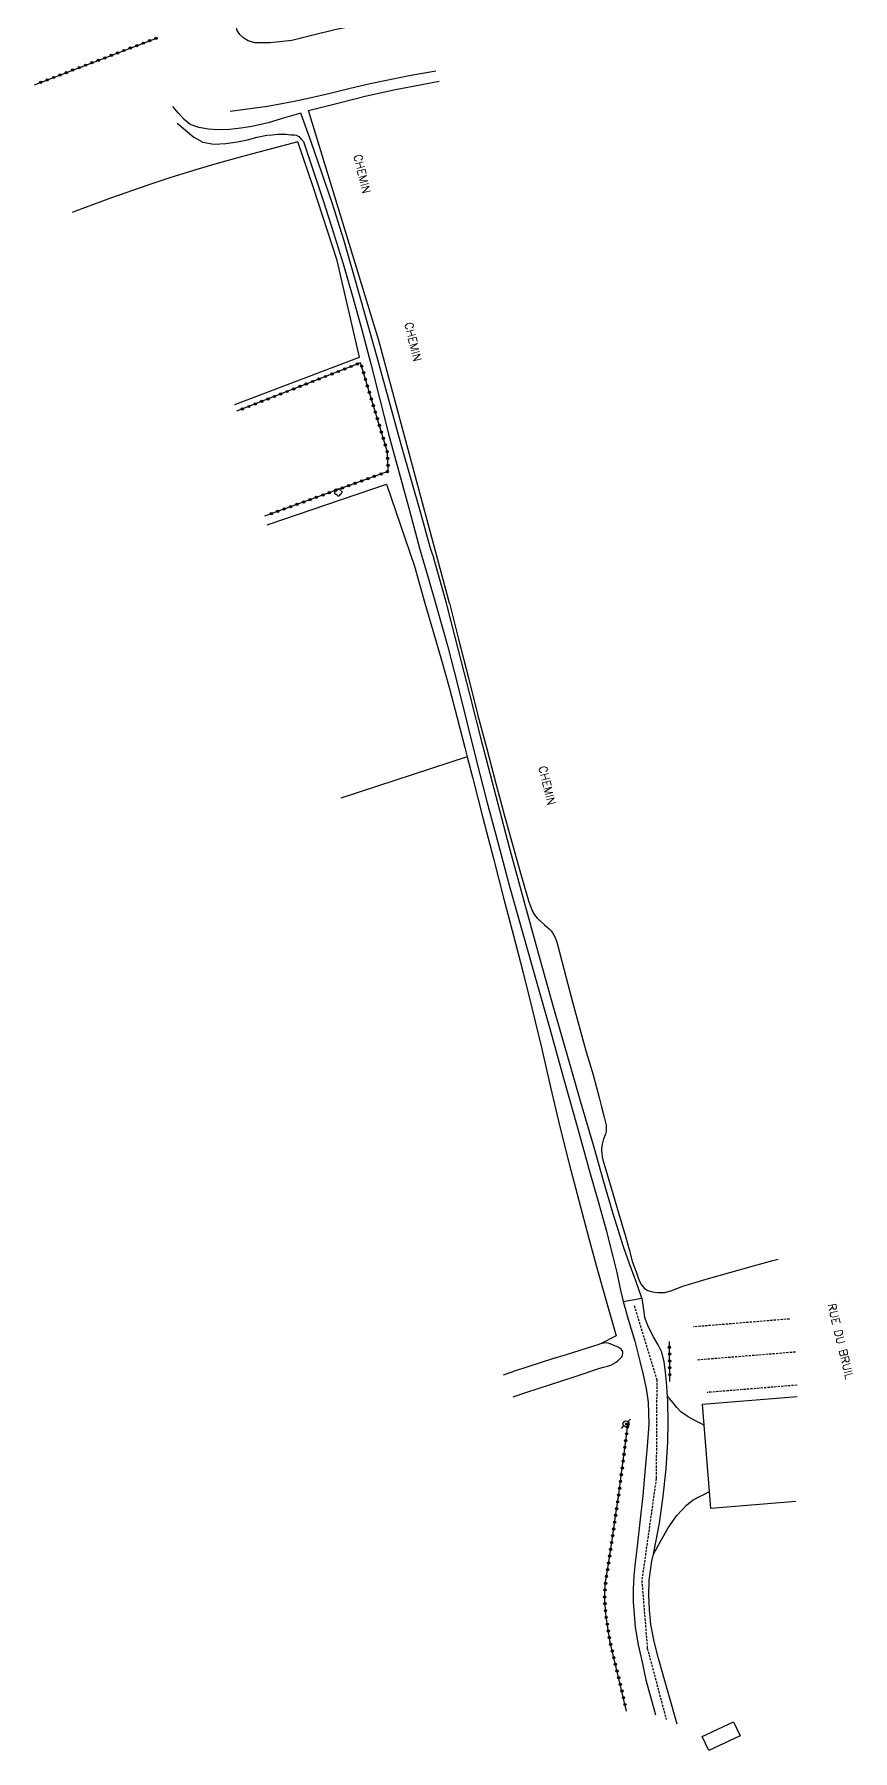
# Model space of a CAD drawing. Header units: millimetres. Extents: x 100556 to 101000, y 122048 to 123000.
# Drawn here: x 100556.1 to 100735, y 122424 to 122799.5 of the extents above; entities that cross this region are included whole.
import ezdxf

# ---------------------------------------------------------------- set-up
doc = ezdxf.new("R2010")
doc.units = ezdxf.units.MM
doc.linetypes.add('DASHED', pattern=[0.75, 0.5, -0.25])
doc.layers.get('0').update_dxf_attribs({"linetype": 'CONTINUOUS'})
for name, color, linetype in [('W0001', 6, 'DASHED'), ('W0008', 7, 'CONTINUOUS'), ('W0017', 7, 'CONTINUOUS'), ('W0071', 7, 'CONTINUOUS'), ('W0101', 7, 'CONTINUOUS'), ('W0104', 1, 'CONTINUOUS'), ('W0112', 1, 'DASHED'), ('W0300', 7, 'CONTINUOUS'), ('W0323', 7, 'CONTINUOUS'), ('W0330', 7, 'CONTINUOUS'), ('W0473', 7, 'CONTINUOUS'), ('W0510', 5, 'CONTINUOUS'), ('W0989', 7, 'CONTINUOUS')]:
    doc.layers.add(name, color=color, linetype=linetype)
doc.styles.get("Standard").update_dxf_attribs({"font": 'romans.shx', "width": 0.85})

# ---------------------------------------------------------------- blocks, each defined once
blk = doc.blocks.new('T473')
for p, q in [((-0.166667, 0.166667), (0.166667, -0.166667)), ((-0.166667, -0.166667), (0.166667, 0.166667)), ((0.500001, 0.500001), (1.000002, 1.000002)), ((-1.000002, -1.000002), (-0.500001, -0.500001))]:
    blk.add_line(p, q)
blk.add_ellipse((0, 0), major_axis=(0.471405, 0.471405), ratio=1, start_param=5.4977871438, end_param=11.780972451)
blk = doc.blocks.new('T300')
for p, q in [((-0.8, 0.51), (-0.86, 0.34)), ((-0.86, 0.34), (-0.86, 0.17)), ((-0.86, 0.17), (-0.74, 0.06)), ((-0.69, 0.63), (-0.8, 0.51)), ((-0.8, -0.06), (-0.74, 0.06)), ((-0.74, 0.06), (-0.69, 0.11)), ((-0.57, 0.69), (-0.69, 0.63)), ((-0.46, 0.69), (-0.57, 0.69)), ((-0.29, 0.63), (-0.46, 0.69)), ((-0.29, 0.63), (-0.17, 0.74)), ((-0.23, 0.57), (-0.29, 0.63)), ((-0.17, 0.74), (-0.06, 0.8)), ((-0.06, 0.8), (0.06, 0.8)), ((0.06, 0.8), (0.23, 0.74)), ((0.23, 0.74), (0.34, 0.63)), ((0.34, 0.63), (0.4, 0.51)), ((0.46, 0.46), (0.34, 0.46)), ((0.4, 0.51), (0.4, 0.46)), ((0.57, 0.4), (0.46, 0.46)), ((0.57, 0.4), (0.69, 0.29)), ((0.69, 0.29), (0.74, 0.17)), ((0.74, 0.06), (0.69, -0.17)), ((0.74, 0.17), (0.74, 0.06)), ((-0.8, -0.17), (-0.8, -0.06)), ((-0.8, -0.23), (-0.8, -0.17)), ((-0.74, -0.34), (-0.8, -0.23)), ((-0.69, -0.4), (-0.74, -0.34)), ((-0.51, -0.46), (-0.69, -0.4)), ((-0.4, -0.46), (-0.51, -0.46)), ((-0.4, -0.46), (-0.34, -0.46)), ((-0.34, -0.46), (-0.34, -0.4)), ((-0.34, -0.51), (-0.34, -0.46)), ((-0.29, -0.63), (-0.34, -0.51)), ((-0.17, -0.74), (-0.29, -0.63)), ((-0.06, -0.8), (-0.17, -0.74)), ((0.06, -0.8), (-0.06, -0.8)), ((0.17, -0.74), (0.06, -0.8)), ((0.23, -0.69), (0.17, -0.74)), ((0.29, -0.46), (0.23, -0.46)), ((0.29, -0.63), (0.23, -0.69)), ((0.46, -0.4), (0.29, -0.46)), ((0.34, -0.51), (0.29, -0.63)), ((0.34, -0.51), (0.34, -0.46)), ((0.57, -0.34), (0.46, -0.4)), ((0.63, -0.29), (0.57, -0.34)), ((0.69, -0.17), (0.63, -0.29))]:
    blk.add_line(p, q)
blk = doc.blocks.new('t323o')
at = {"color": 0, "linetype": 'Continuous'}
for radius in [0.25, 0.15]:
    blk.add_circle((0, 0), radius, dxfattribs=at)

msp = doc.modelspace()

# ---------------------------------------------------------------- linework, layer by layer
at = {"layer": 'W0001'}
msp.add_lwpolyline([(100687.25, 122521.38), (100692.2, 122505.15), (100692.07, 122483.52), (100688.92, 122461.16), (100690.13, 122446.43), (100694.26, 122430.84)], dxfattribs=at)
at = {"layer": 'W0008'}
for points in [[(100684.86, 122522.25), (100688.93, 122523), (100689.53, 122518.9)], [(100684.86, 122522.25), (100686.12, 122517.92), (100687.38, 122513.59), (100688.51, 122509.23), (100689.21, 122506.24), (100689.85, 122503.23), (100690.3, 122500.21), (100690.43, 122495.41), (100690.08, 122490.57), (100689.65, 122485.73), (100689.12, 122479.85), (100688.47, 122473.98), (100687.84, 122468.11), (100687.51, 122465.19), (100687.19, 122462.26), (100687.02, 122459.34), (100687.06, 122456.56), (100687.23, 122453.78), (100687.51, 122451.01), (100688.16, 122447.16), (100689.01, 122443.34), (100689.84, 122439.52), (100689.84, 122439.52), (100691.9, 122431.87)], [(100696.63, 122429.81), (100692.58, 122444.17), (100691.6, 122447.86), (100690.89, 122451.6), (100690.58, 122454.82), (100690.47, 122458.07), (100690.56, 122461.3), (100691.12, 122465.47), (100691.45, 122467), (100692.02, 122469.61), (100692.82, 122473.77), (100693.63, 122479.69), (100694.25, 122485.64), (100694.59, 122491.6), (100694.68, 122495.94), (100694.62, 122500.29), (100694.53, 122501.53), (100694.31, 122504.62), (100694.1, 122506.83), (100693.83, 122509.03), (100693.3, 122511.15), (100692.51, 122512.81), (100691.55, 122514.41), (100690.66, 122516.06), (100690.27, 122516.99), (100689.9, 122517.95), (100689.53, 122518.9)]]:
    msp.add_lwpolyline(points, dxfattribs=at)
at = {"layer": 'W0017'}
for points in [[(100702.56, 122495.2), (100700.8, 122496.1), (100699.04, 122497), (100697.45, 122498.12), (100696.58, 122499.06), (100695.77, 122500.1), (100694.94, 122501.1), (100694.8, 122501.25), (100694.67, 122501.39), (100694.53, 122501.53)], [(100691.45, 122467), (100693.06, 122469.89), (100694.67, 122472.78), (100696.58, 122475.44), (100697.65, 122476.65), (100698.8, 122477.79), (100700.05, 122478.8), (100701.23, 122479.49), (100702.49, 122480.08), (100703.74, 122480.67)]]:
    msp.add_lwpolyline(points, dxfattribs=at)
at = {"layer": 'W0071'}
for points in [[(100642.69, 122687.3), (100640.58, 122694.67), (100638.48, 122702.04), (100636.39, 122709.41), (100633.75, 122718.99), (100631.13, 122728.56), (100628.45, 122738.12), (100626.12, 122746.31), (100623.75, 122754.49), (100621.22, 122762.61), (100619, 122769.17), (100616.68, 122775.69), (100614.36, 122782.21), (100610.82, 122781.15), (100607.27, 122780.09), (100603.69, 122779.28), (100601.23, 122778.89), (100598.76, 122778.61), (100596.29, 122778.59), (100594.2, 122778.73), (100592.11, 122779.05), (100590.22, 122779.74), (100588.84, 122780.84), (100587.61, 122782.24), (100586.38, 122783.63)], [(100587.34, 122780.04), (100589.16, 122778.49), (100590.99, 122776.94), (100592.96, 122775.85), (100595.39, 122775.45), (100597.99, 122775.57), (100600.56, 122775.9), (100602.69, 122776.34), (100604.81, 122776.92), (100606.94, 122777.36), (100608.13, 122777.5), (100609.33, 122777.59), (100610.52, 122777.6), (100611.07, 122777.58), (100611.62, 122777.53), (100612.16, 122777.49), (100612.58, 122777.49), (100612.99, 122777.48), (100613.38, 122777.41), (100613.95, 122777.07), (100614.44, 122776.54), (100614.93, 122776.01), (100617.13, 122769.44), (100619.34, 122762.87), (100621.46, 122756.27), (100623.6, 122749.25), (100625.66, 122742.2), (100627.64, 122735.13), (100629.7, 122727.35), (100631.66, 122719.54), (100633.65, 122711.75), (100635.87, 122703.5), (100638.11, 122695.27), (100640.36, 122687.04)], [(100640.36, 122687.04), (100642.43, 122679.85), (100643.83, 122675)], [(100646.2, 122675), (100643.68, 122684.03), (100643.35, 122685.12), (100643.02, 122686.21), (100642.69, 122687.3)], [(100643.83, 122675), (100644.5, 122672.66), (100646.5, 122665.45), (100648.62, 122657.24), (100650.65, 122649), (100652.71, 122640.77), (100655.08, 122631.6), (100657.5, 122622.45), (100659.96, 122613.3), (100662.89, 122602.75), (100665.88, 122592.21), (100668.87, 122581.68), (100671.84, 122571.11), (100674.8, 122560.55), (100677.73, 122549.98), (100679.43, 122543.93), (100681.12, 122537.87), (100682.69, 122531.79), (100683.43, 122528.62), (100684.15, 122525.43), (100684.86, 122522.25)], [(100688.93, 122523), (100687.59, 122526.75), (100686.24, 122530.49), (100684.94, 122534.25), (100682.68, 122541.43), (100680.57, 122548.68), (100678.48, 122555.92), (100675.52, 122566.09), (100672.61, 122576.26), (100669.72, 122586.45), (100666.43, 122598.14), (100663.18, 122609.85), (100660, 122621.57), (100657.07, 122632.73), (100654.2, 122643.91), (100651.31, 122655.09), (100648.84, 122664.76), (100646.36, 122674.42), (100646.2, 122675)]]:
    msp.add_lwpolyline(points, dxfattribs=at)
at = {"layer": 'W0101'}
msp.add_lwpolyline([(100722.57, 122478.5), (100704.04, 122476.99), (100703.74, 122480.67), (100702.56, 122495.2), (100702.19, 122499.79), (100722.89, 122501.48)], dxfattribs=at)
at = {"layer": 'W0104'}
msp.add_lwpolyline([(100710.41, 122427.23), (100703.6, 122424.01), (100702.14, 122427.09), (100708.95, 122430.32), (100710.41, 122427.23)], close=True, dxfattribs=at)
at = {"layer": 'W0112'}
for points in [[(100721.23, 122518.43), (100700.26, 122516.71)], [(100701.08, 122509.53), (100722.58, 122511.27)], [(100722.87, 122503.96), (100703.19, 122502.36)]]:
    msp.add_lwpolyline(points, dxfattribs=at)
at = {"layer": 'W0323'}
for points in [[(100556.12, 122788.4), (100582.84, 122798.64)], [(100606.51, 122694.1), (100633.46, 122703.86), (100633.3, 122708.06), (100627.44, 122727.6), (100600.34, 122717)], [(100695.07, 122504.76), (100694.96, 122513.5)], [(100685.59, 122432.65), (100684.66, 122436.68), (100683.33, 122442.18), (100682, 122447.69), (100681.11, 122453.25), (100680.96, 122455), (100680.84, 122456.75), (100680.82, 122458.49), (100681.02, 122460.95), (100681.41, 122463.4), (100681.8, 122465.84), (100682.49, 122470.57), (100683.2, 122475.29), (100683.88, 122480.02), (100684.59, 122485.33), (100685.26, 122490.65), (100685.93, 122495.96)]]:
    msp.add_lwpolyline(points, dxfattribs=at)
at = {"layer": 'W0330'}
for points in [[(100646.89, 122675), (100631.4, 122732.5), (100616.04, 122782.8), (100622.44, 122784.4), (100628.76, 122785.96), (100635.1, 122787.4), (100642.36, 122788.8), (100644.65, 122789.19)], [(100599.95, 122718.47), (100627.2, 122728.8), (100622.34, 122749.96), (100617.14, 122765.86), (100613.76, 122775.96), (100607.7, 122774.34), (100601.64, 122772.74), (100595.56, 122771.04), (100590.66, 122769.56), (100585.76, 122768.04), (100580.9, 122766.46), (100572.96, 122763.7), (100565.1, 122760.74), (100564.36, 122760.46)], [(100607.03, 122692.16), (100633.1, 122701.04), (100639.2, 122683.14), (100641.5, 122675)], [(100641.5, 122675), (100643.31, 122668.79), (100645.11, 122662.58), (100646.86, 122656.36), (100648.57, 122649.9), (100650.23, 122643.43), (100650.74, 122641.42), (100651.88, 122636.95), (100654.18, 122628.06), (100656.48, 122619.17), (100658.78, 122610.28), (100660.84, 122602.35), (100662.9, 122594.43), (100664.9, 122586.49), (100666.97, 122577.82), (100668.97, 122569.14), (100671.04, 122560.47), (100673.07, 122552.4), (100675.15, 122544.34), (100677.29, 122536.3), (100679.26, 122529.11), (100681.27, 122521.93), (100683.29, 122514.76)], [(100646.89, 122675), (100648.95, 122666.83), (100651.01, 122658.65), (100653.1, 122650.48), (100655.01, 122643.16), (100656.93, 122635.84), (100658.9, 122628.52), (100660.65, 122622.24), (100662.42, 122615.97), (100664.2, 122609.69), (100664.57, 122608.71), (100664.95, 122607.73), (100665.44, 122606.82), (100666.1, 122606.05), (100666.87, 122605.35), (100667.65, 122604.66), (100668.15, 122604.23), (100668.65, 122603.81), (100669.1, 122603.34), (100669.42, 122602.88), (100669.7, 122602.39), (100669.95, 122601.89), (100670.34, 122600.85), (100670.62, 122599.77), (100670.9, 122598.69), (100672.37, 122593.09), (100673.84, 122587.49), (100675.35, 122581.9), (100676.79, 122576.89), (100678.26, 122571.88), (100679.64, 122566.85), (100680.13, 122564.86), (100680.62, 122562.87), (100681.1, 122560.87), (100681.13, 122560.4), (100681.16, 122559.92), (100681.14, 122559.45), (100680.99, 122558.9), (100680.76, 122558.36), (100680.55, 122557.81), (100680.4, 122557.26), (100680.26, 122556.7), (100680.17, 122556.14), (100680.13, 122555.64), (100680.13, 122555.14), (100680.16, 122554.64), (100680.26, 122553.93), (100680.43, 122553.23), (100680.6, 122552.52), (100682.21, 122547.11), (100683.82, 122541.69), (100685.44, 122536.28), (100686.14, 122533.66), (100686.84, 122531.05), (100687.75, 122528.52), (100688.23, 122527.23), (100688.77, 122525.95), (100689.57, 122525), (100690.23, 122524.67), (100690.97, 122524.45), (100691.73, 122524.3), (100692.46, 122524.22), (100693.21, 122524.21), (100693.95, 122524.25), (100695.27, 122524.57), (100696.57, 122525.09), (100697.86, 122525.62), (100703.02, 122527.12), (100708.18, 122528.61), (100713.36, 122530.07), (100717.59, 122531.2), (100718.74, 122531.51)], [(100650.74, 122641.42), (100623.13, 122632.33)], [(100683.29, 122514.76), (100679.89, 122512.99)]]:
    msp.add_lwpolyline(points, dxfattribs=at)
at = {"layer": 'W0510'}
for points in [[(100636.47, 122803.27), (100630.86, 122802.24), (100621.84, 122800.46), (100617.1, 122799.3), (100612.4, 122798.1), (100607.64, 122797.6), (100606, 122797.56), (100604.34, 122797.6), (100602.86, 122798), (100601.94, 122798.6), (100601.06, 122799.4), (100600.44, 122800.3), (100600.1, 122801.84), (100600.24, 122803.6), (100600.54, 122805.34), (100601.14, 122807.7), (100602, 122809.96), (100602.38, 122810.9)], [(100598.94, 122782.66), (100601.66, 122783), (100604.4, 122783.34), (100607.1, 122783.74), (100610.2, 122784.3), (100613.26, 122784.9), (100616.34, 122785.56), (100620.76, 122786.6), (100625.16, 122787.66), (100629.56, 122788.7), (100638.04, 122790.44), (100643.9, 122791.49)], [(100678.4, 122512.51), (100675.39, 122511.57), (100672.38, 122510.63), (100669.37, 122509.69), (100661.33, 122507.07), (100658.58, 122506.14)], [(100679.77, 122507.68), (100680.58, 122507.88), (100681.39, 122508.09), (100682.16, 122508.37), (100682.68, 122508.64), (100683.18, 122508.95), (100683.65, 122509.29), (100683.98, 122509.56), (100684.29, 122509.84), (100684.54, 122510.17), (100684.71, 122510.55), (100684.81, 122510.96), (100684.81, 122511.34), (100684.44, 122511.87), (100683.74, 122512.27), (100683.01, 122512.6), (100682.4, 122512.87), (100681.76, 122513.08), (100681.11, 122513.19), (100680.21, 122513.09), (100679.89, 122512.99), (100679.31, 122512.8), (100678.4, 122512.51)], [(100660.78, 122501.39), (100663.59, 122502.32), (100668.99, 122504.1), (100674.38, 122505.89), (100679.77, 122507.68)]]:
    msp.add_lwpolyline(points, dxfattribs=at)

# ---------------------------------------------------------------- block references
at = {"layer": 'W0300'}
msp.add_blockref('T300', (100622.6, 122699.26), dxfattribs=at)
at = {"layer": 'W0323'}
for p, rotation in [((100575.73, 122795.91), 20.96238385605413), ((100577.13, 122796.45), 20.96238385605413), ((100578.53, 122796.99), 20.96238385605413), ((100579.93, 122797.52), 20.96238385605413), ((100581.33, 122798.06), 20.96238385605413), ((100582.73, 122798.6), 20.96238385605413), ((100565.92, 122792.16), 20.96238385605413), ((100567.33, 122792.7), 20.96238385605413), ((100568.73, 122793.23), 20.96238385605413), ((100570.13, 122793.77), 20.96238385605413), ((100571.53, 122794.3), 20.96238385605413), ((100572.93, 122794.84), 20.96238385605413), ((100574.33, 122795.38), 20.96238385605413), ((100557.52, 122788.94), 20.96238385605413), ((100558.92, 122789.48), 20.96238385605413), ((100560.32, 122790.01), 20.96238385605413), ((100561.72, 122790.55), 20.96238385605413), ((100563.12, 122791.09), 20.96238385605413), ((100564.52, 122791.62), 20.96238385605413), ((100619.77, 122724.6), 201.3662986694776), ((100621.17, 122725.15), 201.3662986694776), ((100622.57, 122725.69), 201.3662986694776), ((100623.96, 122726.24), 201.3662986694776), ((100625.36, 122726.79), 201.3662986694776), ((100626.76, 122727.33), 201.3662986694776), ((100627.66, 122726.86), 106.7016656826408), ((100628.09, 122725.43), 106.7016656826408), ((100611.39, 122721.32), 201.3662986694776), ((100612.79, 122721.87), 201.3662986694776), ((100614.19, 122722.42), 201.3662986694776), ((100615.58, 122722.96), 201.3662986694776), ((100616.98, 122723.51), 201.3662986694776), ((100618.38, 122724.06), 201.3662986694776), ((100628.52, 122723.99), 106.7016656826408), ((100628.95, 122722.55), 106.7016656826408), ((100629.38, 122721.12), 106.7016656826408), ((100601.61, 122717.5), 201.3662986694776), ((100603.01, 122718.04), 201.3662986694776), ((100604.41, 122718.59), 201.3662986694776), ((100605.81, 122719.14), 201.3662986694776), ((100607.2, 122719.68), 201.3662986694776), ((100608.6, 122720.23), 201.3662986694776), ((100610, 122720.78), 201.3662986694776), ((100629.81, 122719.68), 106.7016656826408), ((100630.25, 122718.24), 106.7016656826408), ((100630.68, 122716.8), 106.7016656826408), ((100631.11, 122715.37), 106.7016656826408), ((100631.54, 122713.93), 106.7016656826408), ((100631.97, 122712.49), 106.7016656826408), ((100632.4, 122711.06), 106.7016656826408), ((100632.83, 122709.62), 106.7016656826408), ((100633.26, 122708.18), 106.7016656826408), ((100633.35, 122706.69), 92.22197802410824), ((100629.07, 122702.27), 19.90400153347048), ((100630.48, 122702.78), 19.90400153347048), ((100631.89, 122703.29), 19.90400153347048), ((100633.3, 122703.8), 19.90400153347048), ((100633.41, 122705.19), 92.22197802410824), ((100619.2, 122698.7), 19.90400153347048), ((100620.61, 122699.21), 19.90400153347048), ((100622.02, 122699.72), 19.90400153347048), ((100623.43, 122700.23), 19.90400153347048), ((100624.84, 122700.74), 19.90400153347048), ((100626.25, 122701.25), 19.90400153347048), ((100627.66, 122701.76), 19.90400153347048), ((100607.92, 122694.61), 19.90400153347048), ((100609.33, 122695.12), 19.90400153347048), ((100610.74, 122695.63), 19.90400153347048), ((100612.15, 122696.14), 19.90400153347048), ((100613.56, 122696.66), 19.90400153347048), ((100614.97, 122697.17), 19.90400153347048), ((100616.38, 122697.68), 19.90400153347048), ((100617.79, 122698.19), 19.90400153347048), ((100694.97, 122512.26), 90.78680033807629), ((100694.99, 122510.76), 90.78680033807629), ((100695.01, 122509.26), 90.78680033807629), ((100695.03, 122507.76), 90.78680033807629), ((100695.05, 122506.26), 90.78680033807629), ((100685.6, 122493.31), 82.79272318691788), ((100685.79, 122494.8), 82.79272318691788), ((100685.04, 122488.85), 82.78211110141932), ((100685.22, 122490.34), 82.78211110141932), ((100685.41, 122491.83), 82.79272318691788), ((100684.46, 122484.39), 82.43575601801274), ((100684.66, 122485.87), 82.78211110141932), ((100684.85, 122487.36), 82.78211110141932), ((100684.07, 122481.41), 82.43575601801274), ((100684.27, 122482.9), 82.43575601801274), ((100683.44, 122476.96), 81.76812905043471), ((100683.66, 122478.44), 81.76812905043471), ((100683.87, 122479.93), 81.76812905043471), ((100683, 122473.99), 81.44255292628397), ((100683.23, 122475.47), 81.76812905043471), ((100682.34, 122469.54), 81.75625944098026), ((100682.56, 122471.02), 81.44255292628397), ((100682.78, 122472.51), 81.44255292628397), ((100681.91, 122466.57), 81.75625944098026), ((100682.13, 122468.05), 81.75625944098026), ((100681.21, 122462.12), 81.01294543936088), ((100681.44, 122463.61), 80.84943675367421), ((100681.68, 122465.09), 80.84943675367421), ((100680.87, 122459.15), 85.22476505821295), ((100681, 122460.64), 85.22476505821295), ((100680.83, 122457.65), 90.72148856516777), ((100680.88, 122456.15), 93.72714457254104), ((100680.99, 122454.65), 95.10856376583816), ((100681.13, 122453.16), 99.0476999353752), ((100681.36, 122451.68), 99.0476999353752), ((100681.6, 122450.2), 99.0476999353752), ((100681.83, 122448.72), 99.0476999353752), ((100682.1, 122447.24), 103.582303535297), ((100682.46, 122445.78), 103.582303535297), ((100682.81, 122444.33), 103.582303535297), ((100683.16, 122442.87), 103.582303535297), ((100683.52, 122441.41), 103.6657277458872), ((100683.87, 122439.95), 103.6657277458872), ((100684.22, 122438.49), 103.6657277458872), ((100684.58, 122437.04), 103.6657277458872), ((100684.92, 122435.58), 102.8980809240454), ((100685.25, 122434.11), 102.8980809240454)]:
    msp.add_blockref('t323o', p, dxfattribs=dict(at, rotation=rotation))
at = {"layer": 'W0473'}
msp.add_blockref('T473', (100685.45, 122495.5), dxfattribs=at)

# ---------------------------------------------------------------- texts
at = {"layer": 'W0989'}
for s, p in [('CHEMIN', (100625.9, 122772.95)), ('CHEMIN', (100637.05, 122736.22)), ('CHEMIN', (100666.35, 122639.17)), ('RUE DU BRUIL', (100729.55, 122521.59))]:
    msp.add_text(s, height=1.75, rotation=283.6592, dxfattribs=at).set_placement(p)

doc.saveas('drawing.dxf')
